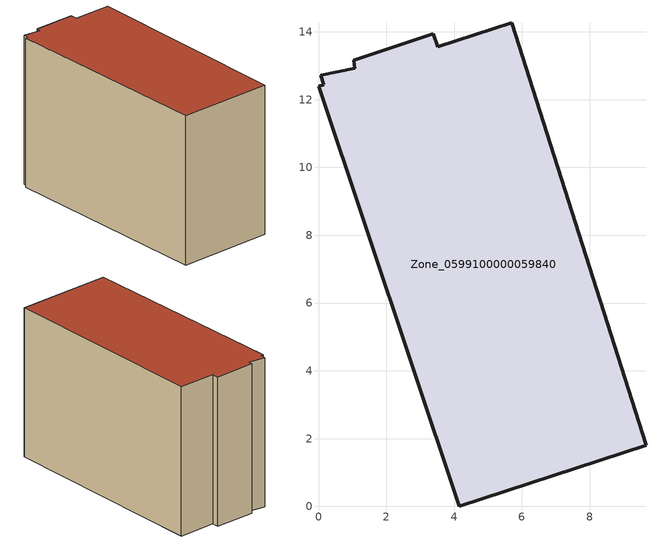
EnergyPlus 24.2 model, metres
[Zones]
Zone_0599100000059840
 floor ground (C_G): 1.07,12.93 1.04,13.17 3.39,13.95 3.52,13.55 5.7,14.28 9.66,1.81 4.16,0 0,12.39 0.16,12.45 0.07,12.72 z0
 wall outside (C_F): 4.16,0 9.66,1.81 5.7,14.28 3.52,13.55 3.39,13.95 1.04,13.17 1.07,12.93 0.07,12.72 0.16,12.45 0,12.39 4.16,0 z0:9.06
 roof outside (C_R): 1.04,13.17 1.07,12.93 0.07,12.72 0.16,12.45 0,12.39 4.16,0 9.66,1.81 5.7,14.28 3.52,13.55 3.39,13.95 z9.06
[BUILDING]
Pand.0599100000059840: North Axis=0; Terrain=City; Loads Convergence Tolerance Value=0.04; Temperature Convergence Tolerance Value=0.4; Solar Distribution=FullExterior; Maximum Number of Warmup Days=25; Minimum Number of Warmup Days=1
[Site:Location]
Rotterdam.The.Hague.AP_ZH_NLD Design_Conditions: Latitude=51.96; Longitude=4.45; Time Zone=1; Elevation=-4.5
[SITE:GROUNDTEMPERATURE:BUILDINGSURFACE]
18, 18, 18, 18, 18, 18, 18, 18, 18, 18, 18, 18
[MATERIAL] Thermal Absorptance=0.9; Solar Absorptance=0.7; Visible Absorptance=0.7
Name | Roughness | Thickness | Conductivity | Density | Specific Heat
G.TI.1946-1964 | MediumSmooth | 0.15 | 1 | 540 | 1210
F.TI.1946-1964 | Rough | 0.3 | 0.857143 | 1920 | 840
R.TI.1946-1964 | MediumRough | 0.2 | 0.277778 | 1500 | 1000
[CONSTRUCTION]
C_G: G.TI.1946-1964
C_F: F.TI.1946-1964
C_R: R.TI.1946-1964
[ZONE]
Zone_0599100000059840: Type=1; Multiplier=1; Ceiling Height=Autocalculate; Volume=Autocalculate; Floor Area=autocalculate; Part of Total Floor Area=Yes
[ZONEINFILTRATION:DESIGNFLOWRATE]
Infil_Zone_0599100000059840: Zone or ZoneList or Space or SpaceList=Zone_0599100000059840; Schedule=AlwaysOn; Design Flow Rate Calculation Method=Flow/Area; Flow Rate per Floor Area=0.003; Constant Term Coefficient=1; Temperature Term Coefficient=0; Velocity Term Coefficient=0; Velocity Squared Term Coefficient=0
[HVACTEMPLATE:ZONE:IDEALLOADSAIRSYSTEM]
Zone_0599100000059840: Maximum Heating Supply Air Temperature=50; Minimum Cooling Supply Air Temperature=13; Maximum Heating Supply Air Humidity Ratio=0.0156; Minimum Cooling Supply Air Humidity Ratio=0.0077; Heating Limit=NoLimit; Cooling Limit=NoLimit; Dehumidification Control Type=ConstantSensibleHeatRatio; Cooling Sensible Heat Ratio=0.7; Dehumidification Setpoint=60; Humidification Control Type=None; Humidification Setpoint=30; Outdoor Air Method=None; Outdoor Air Flow Rate per Person=0.00944; Outdoor Air Flow Rate per Zone Floor Area=0; Outdoor Air Flow Rate per Zone=0; Demand Controlled Ventilation Type=None; Outdoor Air Economizer Type=NoEconomizer; Heat Recovery Type=None; Sensible Heat Recovery Effectiveness=0.7; Latent Heat Recovery Effectiveness=0.65
[ZONECONTROL:THERMOSTAT]
ThermostatControl_Zone_0599100000059840: Zone or ZoneList=Zone_0599100000059840; Control Type Schedule=DualSetpointControlType; Control 1=Thermostat_Zone_0599100000059840; Temperature Difference Between Cutout And Setpoint=0
[THERMOSTATSETPOINT:DUALSETPOINT]
Thermostat_Zone_0599100000059840: Heating Setpoint Temperature Schedule=HeatingSetpoint_Zone_0599100000059840; Cooling Setpoint Temperature Schedule=CoolingSetpoint_Zone_0599100000059840
[SCHEDULE:COMPACT]
HeatingSetpoint_Zone_0599100000059840: Through: 12/31, For: AllDays, Until: 24:00, 21
CoolingSetpoint_Zone_0599100000059840: Through: 12/31, For: AllDays, Until: 24:00, 24
DualSetpointControlType: Through: 12/31, For: AllDays, Until: 24:00, 4
AlwaysOn: Through: 12/31, For: AllDays, Until: 24:00, 1
